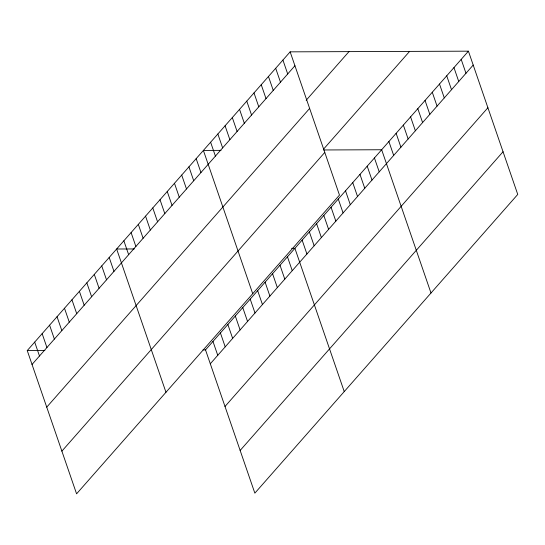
<?xml version="1.0" encoding="UTF-8"?>
<svg xmlns="http://www.w3.org/2000/svg" width="545" height="545" viewBox="0 0 545 545"><rect width="100%" height="100%" fill="white"/><g stroke="black" fill="none" stroke-linecap="round" stroke-linejoin="round"><path stroke-width="0.82" d="M290.151 51.85L339.481 195.11L76.579 493.831L27.25 350.571L290.151 51.85L468.421 51.169L517.75 194.429L254.849 493.15L205.52 349.89L468.421 51.169M32.032 364.469L294.934 65.747M306.161 100.287L348.984 51.625M46.734 407.156L309.635 108.435M323.389 149.337L409.595 51.394M61.878 451.144L324.779 152.423M210.302 363.781L473.203 65.059M225.003 406.475L487.904 107.753M240.147 450.456L503.049 151.735M221.045 150.365L203.394 150.434L252.723 293.694M323.675 149.97L381.663 149.746L430.993 293.006M134.288 248.942L116.637 249.011L165.966 392.271M291.541 248.336L294.906 248.322L344.236 391.582M27.25 350.571L44.901 350.503M202.999 349.897L205.52 349.89M461.193 59.378L465.975 73.275M453.965 67.594L458.747 81.491M446.73 75.809L451.519 89.707M439.502 84.025L444.284 97.916M432.274 92.241L437.056 106.132M425.046 100.457L429.828 114.348M417.811 108.673L422.6 122.564M410.583 116.882L415.365 130.78M403.355 125.098L408.137 138.995M396.126 133.314L400.909 147.211M388.892 141.53L393.681 155.42M374.435 157.961L379.218 171.852M367.207 166.177L371.99 180.068M359.972 174.386L364.755 188.284M352.744 182.602L357.527 196.5M345.516 190.818L350.299 204.709M338.281 199.034L343.071 212.925M282.923 60.066L287.706 73.963M331.053 207.25L335.836 221.141M275.695 68.282L280.477 82.179M323.825 215.466L328.608 229.356M268.46 76.498L273.249 90.388M316.597 223.675L321.38 237.572M261.232 84.713L266.014 98.604M309.362 231.891L314.152 245.788M254.004 92.929L258.786 106.82M302.134 240.107L306.917 254.004M246.776 101.145L251.558 115.036M239.541 109.354L244.33 123.252M287.46 256.784L292.243 270.681M232.313 117.57L237.095 131.468M280.007 265.252L284.79 279.142M225.085 125.786L229.867 139.677M272.561 273.713L277.344 287.61M217.857 134.002L222.639 147.893M265.108 282.181L269.891 296.071M210.622 142.218L215.411 156.108M257.662 290.642L262.445 304.532M250.209 299.103L254.999 313M196.166 158.643L200.948 172.54M242.763 307.571L247.546 321.461M188.938 166.859L193.72 180.756M235.317 316.032L240.1 329.923M181.703 175.074L186.492 188.972M227.865 324.493L232.647 338.391M174.475 183.29L179.257 197.181M220.418 332.961L225.201 346.852M167.247 191.506L172.029 205.397M212.966 341.422L217.755 355.32M160.019 199.722L164.801 213.613M152.784 207.938L157.573 221.829M145.556 216.147L150.338 230.044M138.328 224.363L143.11 238.26M131.1 232.579L135.882 246.476M123.865 240.795L128.654 254.685M109.191 257.472L113.973 271.369M101.738 265.94L106.52 279.83M94.292 274.401L99.074 288.291M86.839 282.862L91.628 296.759M79.393 291.33L84.175 305.22M71.947 299.791L76.729 313.688M64.494 308.259L69.276 322.149M57.048 316.72L61.83 330.611M49.595 325.181L54.377 339.079M42.149 333.649L46.931 347.54M34.696 342.11L39.485 356.001"/></g></svg>
